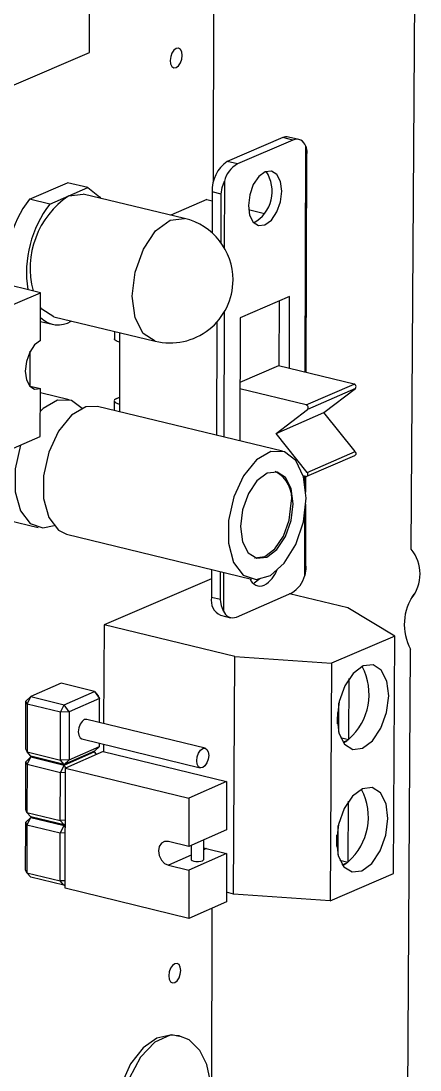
# Model space of a CAD drawing. Extents: x 0 to 254, y 0 to 197.
# Drawn here: x 196.56 to 199.35, y 126.12 to 133.47 of the extents above; entities that cross this region are included whole.
import ezdxf

# ---------------------------------------------------------------- set-up
doc = ezdxf.new("R2010")
doc.units = 0
doc.layers.get('0').update_dxf_attribs({"linetype": 'CONTINUOUS'})

msp = doc.modelspace()

# ---------------------------------------------------------------- linework, layer by layer
at = {"color": 7, "linetype": 'CONTINUOUS'}
for p, q in [((199.2897, 129.7695), (199.3374, 137.3754)), ((197.905, 132.3407), (197.9101, 135.4117)), ((197.0378, 133.2458), (197.0393, 134.5732)), ((196.5087, 133.0193), (197.0378, 133.2458)), ((198.3903, 132.6505), (198.0017, 132.4834)), ((198.4613, 132.6336), (198.0727, 132.4664)), ((198.4613, 132.6336), (198.3903, 132.6505)), ((198.5018, 132.6381), (198.4309, 132.655)), ((198.5543, 131.0058), (198.558, 132.5392)), ((198.0727, 132.4664), (198.0017, 132.4834)), ((196.6168, 132.2197), (196.8827, 132.3341)), ((197.0245, 132.3002), (196.8827, 132.3341)), ((196.7585, 132.1857), (196.8915, 132.243)), ((196.8915, 132.243), (197.0245, 132.3002)), ((197.7034, 132.0843), (196.9939, 132.2542)), ((197.8963, 132.2708), (197.8957, 131.9835)), ((197.9591, 132.2558), (197.8963, 132.2708)), ((197.9584, 131.9138), (197.9591, 132.2558)), ((196.7585, 132.1857), (196.6168, 132.2197)), ((197.8597, 132.2166), (197.6065, 132.1076)), ((197.8597, 132.2166), (197.8961, 132.2079)), ((198.1512, 132.1469), (198.2625, 132.1203)), ((196.694, 131.5648), (196.3881, 131.6384)), ((194.5559, 130.6415), (196.694, 131.5648)), ((196.6937, 131.2293), (196.694, 131.5648)), ((198.4377, 131.5385), (198.0914, 131.3885)), ((198.3657, 131.0512), (198.3667, 131.5077)), ((198.4366, 131.0341), (198.4377, 131.5385)), ((196.6938, 131.3634), (196.7753, 131.3438)), ((196.7878, 131.3953), (197.497, 131.2247)), ((198.0914, 131.3885), (198.0896, 130.5267)), ((197.2116, 131.2934), (197.2115, 131.2412)), ((197.2471, 131.2183), (197.2464, 130.7843)), ((196.6223, 130.911), (196.6225, 131.155)), ((198.3605, 131.0524), (198.0905, 130.9352)), ((198.8894, 130.9252), (198.3605, 131.0524)), ((198.5538, 130.7793), (198.8894, 130.9252)), ((196.6223, 130.911), (196.6934, 130.8939)), ((196.693, 130.5586), (196.6934, 130.8939)), ((196.8949, 130.8149), (196.6933, 130.8636)), ((198.5538, 130.7793), (198.0904, 130.8909)), ((198.8985, 130.8936), (198.563, 130.7477)), ((198.6788, 130.7253), (198.8985, 130.8936)), ((197.2108, 130.8072), (197.2107, 130.7387)), ((197.2282, 130.8242), (197.2464, 130.8321)), ((198.3877, 130.4547), (197.0936, 130.767)), ((198.3433, 130.5793), (198.563, 130.7477)), ((198.3433, 130.5793), (198.6788, 130.7253)), ((198.8974, 130.4516), (198.6788, 130.7253)), ((194.6269, 129.6613), (196.693, 130.5586)), ((198.5619, 130.3053), (198.3433, 130.5793)), ((198.5597, 130.2787), (198.8952, 130.4249)), ((198.5619, 130.3053), (198.8974, 130.4516)), ((198.5526, 130.2782), (198.5334, 130.2828)), ((198.5523, 130.1678), (198.5526, 130.2782)), ((198.5511, 129.6488), (198.5521, 130.0838)), ((196.4658, 129.9727), (196.6786, 129.9211)), ((196.8772, 129.8729), (198.171, 129.5591)), ((197.891, 129.627), (197.8906, 129.4311)), ((197.9533, 129.4159), (197.9537, 129.6118)), ((197.8908, 129.5617), (197.1389, 129.2396)), ((198.1895, 129.5336), (198.2302, 129.5631)), ((198.066, 129.2931), (198.4538, 129.463)), ((198.8456, 129.3568), (198.4375, 129.4558)), ((197.9533, 129.4159), (197.8906, 129.4311)), ((197.9539, 129.3057), (198.0247, 129.2885)), ((199.1756, 129.1603), (198.8456, 129.3568)), ((197.1389, 129.2396), (197.1355, 128.5478)), ((198.0548, 129.0168), (197.1389, 129.2396)), ((199.1756, 129.1603), (198.7318, 128.9691)), ((199.1653, 127.4984), (199.1756, 129.1603)), ((198.0456, 127.3537), (198.0548, 129.0168)), ((198.0548, 129.0168), (198.7318, 128.9691)), ((199.258, 124.7122), (199.2853, 129.0678)), ((198.7318, 128.9691), (198.7219, 127.3057)), ((198.8529, 128.4378), (198.8555, 128.863)), ((196.8381, 128.8292), (196.6265, 128.7364)), ((197.0715, 128.7723), (196.8381, 128.8292)), ((196.6265, 128.7364), (196.5911, 128.7034)), ((196.6002, 128.6832), (196.6265, 128.7364)), ((196.6265, 128.7364), (196.86, 128.6794)), ((196.86, 128.6794), (197.0715, 128.7723)), ((197.1069, 128.722), (196.8954, 128.6291)), ((197.0715, 128.7723), (197.1069, 128.722)), ((197.0715, 128.7723), (197.0978, 128.7422)), ((197.0978, 128.7422), (197.1069, 128.722)), ((197.1067, 128.5549), (197.1069, 128.722)), ((196.5908, 128.3685), (196.5911, 128.7034)), ((196.6002, 128.6832), (196.5911, 128.7034)), ((196.6002, 128.6832), (196.5999, 128.3482)), ((196.8336, 128.6262), (196.6002, 128.6832)), ((196.8336, 128.6262), (196.86, 128.6794)), ((196.8954, 128.6291), (196.86, 128.6794)), ((198.7823, 128.486), (198.7835, 128.6936)), ((196.8333, 128.2911), (196.8336, 128.6262)), ((196.8954, 128.6291), (196.8336, 128.6262)), ((196.8954, 128.6291), (196.895, 128.2941)), ((197.8465, 128.3742), (197.0177, 128.5766)), ((198.7726, 128.6241), (198.7722, 128.5464)), ((196.9842, 128.4395), (197.813, 128.237)), ((198.795, 128.4488), (198.85, 128.4354)), ((198.8123, 128.4172), (198.8445, 128.4311)), ((196.5999, 128.3482), (196.5908, 128.3685)), ((196.5999, 128.3482), (196.8333, 128.2911)), ((196.6262, 128.3182), (196.5999, 128.3482)), ((197.0711, 128.3541), (196.8596, 128.2611)), ((196.8596, 128.2561), (197.071, 128.3491)), ((197.1327, 128.352), (196.8686, 128.2358)), ((196.895, 128.2941), (197.1065, 128.3871)), ((197.071, 128.3491), (197.0637, 128.3509)), ((197.071, 128.3491), (197.084, 128.3306)), ((197.071, 128.3491), (197.0863, 128.3316)), ((197.1065, 128.3871), (197.0711, 128.3541)), ((197.1065, 128.3871), (197.1065, 128.4096)), ((197.1327, 128.352), (197.9967, 128.1408)), ((197.1348, 128.4027), (197.1345, 128.3516)), ((196.5905, 127.9454), (196.5908, 128.2802)), ((196.6262, 128.3132), (196.5908, 128.2802)), ((196.5998, 128.2599), (196.5908, 128.2802)), ((196.5998, 128.2599), (196.6262, 128.3132)), ((196.8596, 128.2611), (196.6262, 128.3182)), ((196.6335, 128.3164), (196.6262, 128.3132)), ((196.6262, 128.3132), (196.8596, 128.2561)), ((196.895, 128.2941), (196.8333, 128.2911)), ((196.8596, 128.2611), (196.8333, 128.2911)), ((196.8596, 128.2611), (196.895, 128.2941)), ((196.5998, 128.2599), (196.5995, 127.9252)), ((196.8332, 128.2028), (196.5998, 128.2599)), ((196.8329, 127.868), (196.8332, 128.2028)), ((196.8332, 128.2028), (196.8596, 128.2561)), ((196.8686, 128.2045), (196.8332, 128.2028)), ((196.8726, 128.2376), (196.8596, 128.2561)), ((196.8678, 127.3947), (196.8686, 128.2358)), ((196.8686, 128.2358), (197.7329, 128.0244)), ((197.9967, 128.1408), (197.7329, 128.0244)), ((197.9967, 128.1408), (197.9962, 127.8033)), ((197.7329, 128.0244), (197.7324, 127.6866)), ((198.8478, 127.5796), (198.8503, 128.0038)), ((196.5995, 127.9252), (196.5905, 127.9454)), ((196.5995, 127.9252), (196.8329, 127.868)), ((196.6258, 127.8951), (196.5995, 127.9252)), ((196.5901, 127.5226), (196.5904, 127.8572)), ((196.6258, 127.8901), (196.5904, 127.8572)), ((196.5994, 127.8369), (196.5904, 127.8572)), ((196.5994, 127.8369), (196.5991, 127.5023)), ((196.5994, 127.8369), (196.6258, 127.8901)), ((196.8328, 127.7797), (196.5994, 127.8369)), ((196.8591, 127.8379), (196.6258, 127.8951)), ((196.6331, 127.8933), (196.6258, 127.8901)), ((196.6258, 127.8901), (196.8591, 127.8329)), ((196.8328, 127.7797), (196.8591, 127.8329)), ((196.8683, 127.8696), (196.8329, 127.868)), ((196.8591, 127.8379), (196.8329, 127.868)), ((196.8591, 127.8379), (196.8682, 127.8464)), ((196.8682, 127.8419), (196.8591, 127.8379)), ((196.8591, 127.8329), (196.8682, 127.8369)), ((196.8682, 127.82), (196.8591, 127.8329)), ((198.7771, 127.627), (198.7784, 127.8344)), ((196.8324, 127.445), (196.8328, 127.7797)), ((196.8682, 127.7814), (196.8328, 127.7797)), ((197.9962, 127.8033), (197.7324, 127.6866)), ((198.7675, 127.7649), (198.767, 127.6873)), ((197.7324, 127.6866), (197.5906, 127.7214)), ((197.7492, 127.6941), (197.749, 127.5957)), ((197.8373, 127.5956), (197.8375, 127.7331)), ((197.9959, 127.6367), (197.7321, 127.5199)), ((197.8374, 127.6778), (197.8541, 127.6714)), ((197.8541, 127.6714), (197.9959, 127.6367)), ((197.9959, 127.6367), (197.9953, 127.2993)), ((197.5904, 127.5547), (197.7321, 127.5199)), ((198.7895, 127.5907), (198.8449, 127.5772)), ((198.8069, 127.5587), (198.8393, 127.5728)), ((196.5991, 127.5023), (196.5901, 127.5226)), ((196.5991, 127.5023), (196.8324, 127.445)), ((196.6254, 127.4723), (196.5991, 127.5023)), ((196.8587, 127.415), (196.6254, 127.4723)), ((197.7321, 127.5199), (197.7316, 127.1824)), ((198.7219, 127.3057), (199.1653, 127.4984)), ((196.8678, 127.4467), (196.8324, 127.445)), ((196.8587, 127.415), (196.8324, 127.445)), ((196.8587, 127.415), (196.8678, 127.4234)), ((196.8678, 127.419), (196.8587, 127.415)), ((197.7316, 127.1824), (196.8678, 127.3947)), ((198.0456, 127.3537), (197.9954, 127.366)), ((198.7219, 127.3057), (198.0456, 127.3537)), ((197.9953, 127.2993), (197.7316, 127.1824)), ((197.8934, 125.4257), (197.8965, 127.2555))]:
    msp.add_line(p, q, dxfattribs=at)
at = {"color": 8, "linetype": 'CONTINUOUS'}
for p, q in [((198.5475, 131.0074), (198.5513, 132.5906)), ((197.9821, 132.3456), (197.9812, 131.8791)), ((197.9802, 131.4283), (197.9784, 130.5535)), ((197.9291, 130.5654), (197.9307, 131.3607)), ((197.2472, 131.2848), (197.2471, 131.2183)), ((197.2464, 130.7843), (197.2463, 130.7301)), ((198.5456, 130.2284), (198.5457, 130.2798)), ((198.544, 129.5839), (198.5451, 130.0172)), ((197.9765, 129.6063), (197.9759, 129.3353)), ((197.7491, 127.6249), (197.5904, 127.5547)), ((197.8541, 127.6714), (197.8374, 127.664))]:
    msp.add_line(p, q, dxfattribs=at)
at = {"color": 7, "linetype": 'CONTINUOUS'}
for points in [[(197.6861, 133.2266), (197.683, 133.2508), (197.6739, 133.2685), (197.6604, 133.2771), (197.6443, 133.2753), (197.6283, 133.2634), (197.6147, 133.2431), (197.6056, 133.2176), (197.6023, 133.1907), (197.6055, 133.1666), (197.6145, 133.1488), (197.6281, 133.1402), (197.6441, 133.142), (197.6602, 133.154), (197.6738, 133.1743), (197.6829, 133.1998), (197.6861, 133.2266)], [(198.5513, 132.5906), (198.5579, 132.5552), (198.5578, 132.5392)], [(198.2668, 132.4112), (198.2221, 132.3779), (198.1842, 132.3214), (198.1588, 132.2502), (198.1498, 132.1754), (198.1585, 132.1082), (198.1836, 132.0588), (198.2214, 132.0349), (198.2659, 132.04), (198.3106, 132.0734), (198.3484, 132.1299), (198.3738, 132.201), (198.3829, 132.2758), (198.3742, 132.343), (198.349, 132.3924), (198.3113, 132.4163), (198.2668, 132.4112)], [(197.9591, 132.2558), (197.967, 132.3012), (197.9821, 132.3456)], [(196.8915, 132.243), (196.9924, 132.2546), (196.9939, 132.2542)], [(197.0245, 132.3002), (197.1079, 132.2362), (197.1163, 132.2249)], [(196.7878, 131.3953), (196.7044, 131.4485), (196.6939, 131.4616)], [(196.6937, 131.2293), (196.6532, 131.199), (196.6188, 131.1478), (196.5958, 131.0834), (196.5877, 131.0157), (196.5957, 130.955), (196.6186, 130.9106), (196.6529, 130.8891), (196.6934, 130.8939)], [(197.2471, 131.2183), (197.2343, 131.2221), (197.224, 131.2266), (197.2166, 131.2316), (197.2124, 131.237), (197.2115, 131.2412)], [(196.9856, 130.7547), (196.9101, 130.8104), (196.8131, 130.8123), (196.7126, 130.7542), (196.6932, 130.7358)], [(197.2282, 130.8242), (197.2193, 130.8194), (197.2134, 130.8142), (197.2109, 130.8086), (197.2117, 130.8031), (197.2159, 130.7977), (197.2233, 130.7926), (197.2336, 130.7881), (197.2464, 130.7843)], [(197.0936, 130.767), (197.0119, 130.7643), (196.9114, 130.7062), (196.8209, 130.5958), (196.7527, 130.4481), (196.7159, 130.2831), (196.7156, 130.123), (196.7518, 129.9896), (196.8196, 129.9009), (196.8772, 129.8729)], [(196.5547, 130.4985), (196.5539, 130.4962), (196.5171, 130.3312), (196.5169, 130.1712), (196.5531, 130.0378), (196.6209, 129.949), (196.7111, 129.9169), (196.7888, 129.9341)], [(198.5535, 130.1259), (198.5355, 130.2753), (198.4829, 130.3885), (198.4029, 130.4502), (198.3062, 130.452), (198.2058, 130.3937), (198.1154, 130.2831), (198.0472, 130.1351), (198.0103, 129.9698), (198.0099, 129.8095), (198.0459, 129.6759), (198.1135, 129.5871), (198.2035, 129.555), (198.3037, 129.5839), (198.4006, 129.6699), (198.4812, 129.8014), (198.5345, 129.9605), (198.5535, 130.1259)], [(198.8974, 130.4516), (198.9002, 130.447), (198.9019, 130.442), (198.9023, 130.4369), (198.9014, 130.4321), (198.8993, 130.4282), (198.8962, 130.4255), (198.8952, 130.4249)], [(198.464, 130.087), (198.4503, 130.1932), (198.4106, 130.271), (198.351, 130.3086), (198.2805, 130.3003), (198.2098, 130.2473), (198.1498, 130.1577), (198.1095, 130.045), (198.0951, 129.9266), (198.1089, 129.8204), (198.1486, 129.7426), (198.2083, 129.7051), (198.2788, 129.7135), (198.3494, 129.7666), (198.4094, 129.8562), (198.4496, 129.9687), (198.464, 130.087)], [(198.5526, 130.2782), (198.5569, 130.2779), (198.5608, 130.2792), (198.5639, 130.2819), (198.566, 130.2858), (198.5668, 130.2906), (198.5664, 130.2957), (198.5647, 130.3008), (198.5619, 130.3053)], [(198.1924, 129.7089), (198.1941, 129.7085), (198.2646, 129.7169), (198.3352, 129.77), (198.3952, 129.8596), (198.4354, 129.9721), (198.4498, 130.0905)], [(198.5508, 129.6488), (198.5509, 129.6301), (198.544, 129.5839)], [(197.9759, 129.3353), (197.9609, 129.3724), (197.9533, 129.4159)], [(198.9531, 128.9504), (198.8839, 128.8987), (198.8249, 128.811), (198.7852, 128.7007), (198.7707, 128.5845), (198.7838, 128.4803), (198.8224, 128.4038), (198.8807, 128.3668), (198.9496, 128.3747), (199.0188, 128.4265), (199.0777, 128.5142), (199.1174, 128.6244), (199.1318, 128.7404), (199.1188, 128.8446), (199.0803, 128.9211), (199.0221, 128.9582), (198.9531, 128.9504)], [(197.001, 128.5747), (196.9849, 128.5626), (196.9712, 128.5421), (196.9621, 128.5165), (196.9589, 128.4896), (196.962, 128.4655), (196.9711, 128.4478), (196.9842, 128.4395)], [(197.0177, 128.5766), (197.0171, 128.5767), (197.001, 128.5747)], [(197.8299, 128.3723), (197.846, 128.3744), (197.8596, 128.3659), (197.8687, 128.3483), (197.8718, 128.3242), (197.8686, 128.2972), (197.8594, 128.2715), (197.8458, 128.2511), (197.8297, 128.2389), (197.8136, 128.2369), (197.8, 128.2453), (197.7909, 128.263), (197.7877, 128.2871), (197.791, 128.314), (197.8001, 128.3397), (197.8138, 128.3602), (197.8299, 128.3723)], [(198.9479, 128.0913), (198.8787, 128.0395), (198.8197, 127.9517), (198.78, 127.8414), (198.7656, 127.7254), (198.7787, 127.6213), (198.8173, 127.545), (198.8755, 127.5081), (198.9444, 127.5162), (199.0136, 127.5681), (199.0725, 127.6558), (199.1121, 127.766), (199.1265, 127.8819), (199.1135, 127.986), (199.075, 128.0623), (199.0168, 128.0993), (198.9479, 128.0913)], [(197.5906, 127.7214), (197.5635, 127.7217), (197.5405, 127.7093), (197.5251, 127.686), (197.5196, 127.6554), (197.525, 127.6222), (197.5403, 127.5914), (197.5632, 127.5677), (197.5904, 127.5547)], [(197.749, 127.5957), (197.7495, 127.5936), (197.7553, 127.5883), (197.7669, 127.5841), (197.7825, 127.5816), (197.7996, 127.5813), (197.8159, 127.5832), (197.8286, 127.587), (197.836, 127.5921), (197.8373, 127.5956)], [(197.6763, 126.8181), (197.6731, 126.842), (197.6641, 126.8594), (197.6506, 126.8677), (197.6346, 126.8657), (197.6187, 126.8536), (197.6051, 126.8332), (197.596, 126.8077), (197.5928, 126.781), (197.5959, 126.7571), (197.605, 126.7397), (197.6185, 126.7314), (197.6344, 126.7334), (197.6504, 126.7456), (197.664, 126.7659), (197.673, 126.7914), (197.6763, 126.8181)], [(197.6639, 126.3549), (197.6134, 126.3675), (197.5084, 126.3437), (197.4119, 126.2763), (197.3241, 126.164), (197.2579, 126.0176), (197.2226, 125.8567), (197.2226, 125.6979), (197.2612, 125.5563), (197.3288, 125.4608), (197.4197, 125.4085), (197.4394, 125.4079)], [(197.6655, 126.3609), (197.603, 126.364), (197.4953, 126.3171), (197.3945, 126.2116), (197.3142, 126.0616), (197.2654, 125.8877), (197.2546, 125.7131), (197.2832, 125.5617), (197.3475, 125.4538), (197.4348, 125.4047)], [(197.8644, 125.805), (197.8862, 125.9786), (197.8824, 126.0501), (197.8585, 126.1604), (197.8099, 126.2581), (197.734, 126.3316), (197.6638, 126.3614)]]:
    msp.add_lwpolyline(points, dxfattribs=at)
at = {"color": 8, "linetype": 'CONTINUOUS'}
msp.add_lwpolyline([(197.497, 131.2247), (197.4138, 131.2779), (197.3568, 131.3889), (197.3369, 131.5405), (197.3572, 131.7094), (197.4146, 131.87), (197.5002, 131.9977), (197.6011, 132.0731), (197.7018, 132.0847), (197.7034, 132.0843)], dxfattribs=at)
at = {"color": 7, "linetype": 'CONTINUOUS'}
for centre, radius, start, end in [((198.417, 132.5942), 0.0623, 77.16365, 115.35371), ((198.4871, 132.5721), 0.0668, 16.08924, 112.79388), ((198.135, 132.2848), 0.2391, 123.86293, 183.35547), ((198.1701, 132.2991), 0.1937, 120.19674, 166.10177), ((198.0653, 132.2739), 0.2511, 298.69987, 33.93393), ((197.2336, 131.7356), 0.612, 123.98889, 194.99826), ((197.2522, 131.7371), 0.7979, 142.785, 188.41183), ((197.3944, 131.703), 0.7983, 142.79424, 188.40367), ((197.6005, 131.6545), 0.442, 359.914, 76.53655), ((197.6004, 131.6545), 0.4421, 256.4752, 359.91546), ((196.8175, 131.5141), 0.1747, 224.94829, 301.98329), ((198.8841, 130.9065), 0.0194, 318.28372, 74.0477), ((198.5485, 130.7606), 0.0194, 318.31222, 74.02689), ((198.2456, 130.1263), 0.2073, 350.05327, 63.46046), ((199.0731, 129.595), 0.2781, 321.23827, 38.84482), ((198.1526, 129.6986), 0.2117, 300.58031, 339.66457), ((198.2315, 129.5845), 0.0739, 198.11108, 292.96462), ((198.3549, 129.6309), 0.1949, 300.49937, 346.06549), ((199.6112, 129.2427), 0.3699, 145.08563, 208.22722), ((198.0073, 129.4114), 0.1184, 170.38371, 243.19951), ((198.0396, 129.354), 0.0664, 196.41029, 293.45301), ((198.5798, 128.7504), 0.4151, 311.15055, 28.13585), ((198.7336, 128.5752), 0.1818, 297.07105, 307.57211), ((198.71, 128.6078), 0.2221, 307.27637, 310.06587), ((198.5734, 127.8924), 0.4161, 311.24635, 27.64929), ((198.7281, 127.717), 0.1821, 297.07384, 307.64391), ((198.7043, 127.7498), 0.2226, 307.34393, 310.12856)]:
    msp.add_arc(centre, radius, start, end, dxfattribs=at)

doc.saveas('drawing.dxf')
